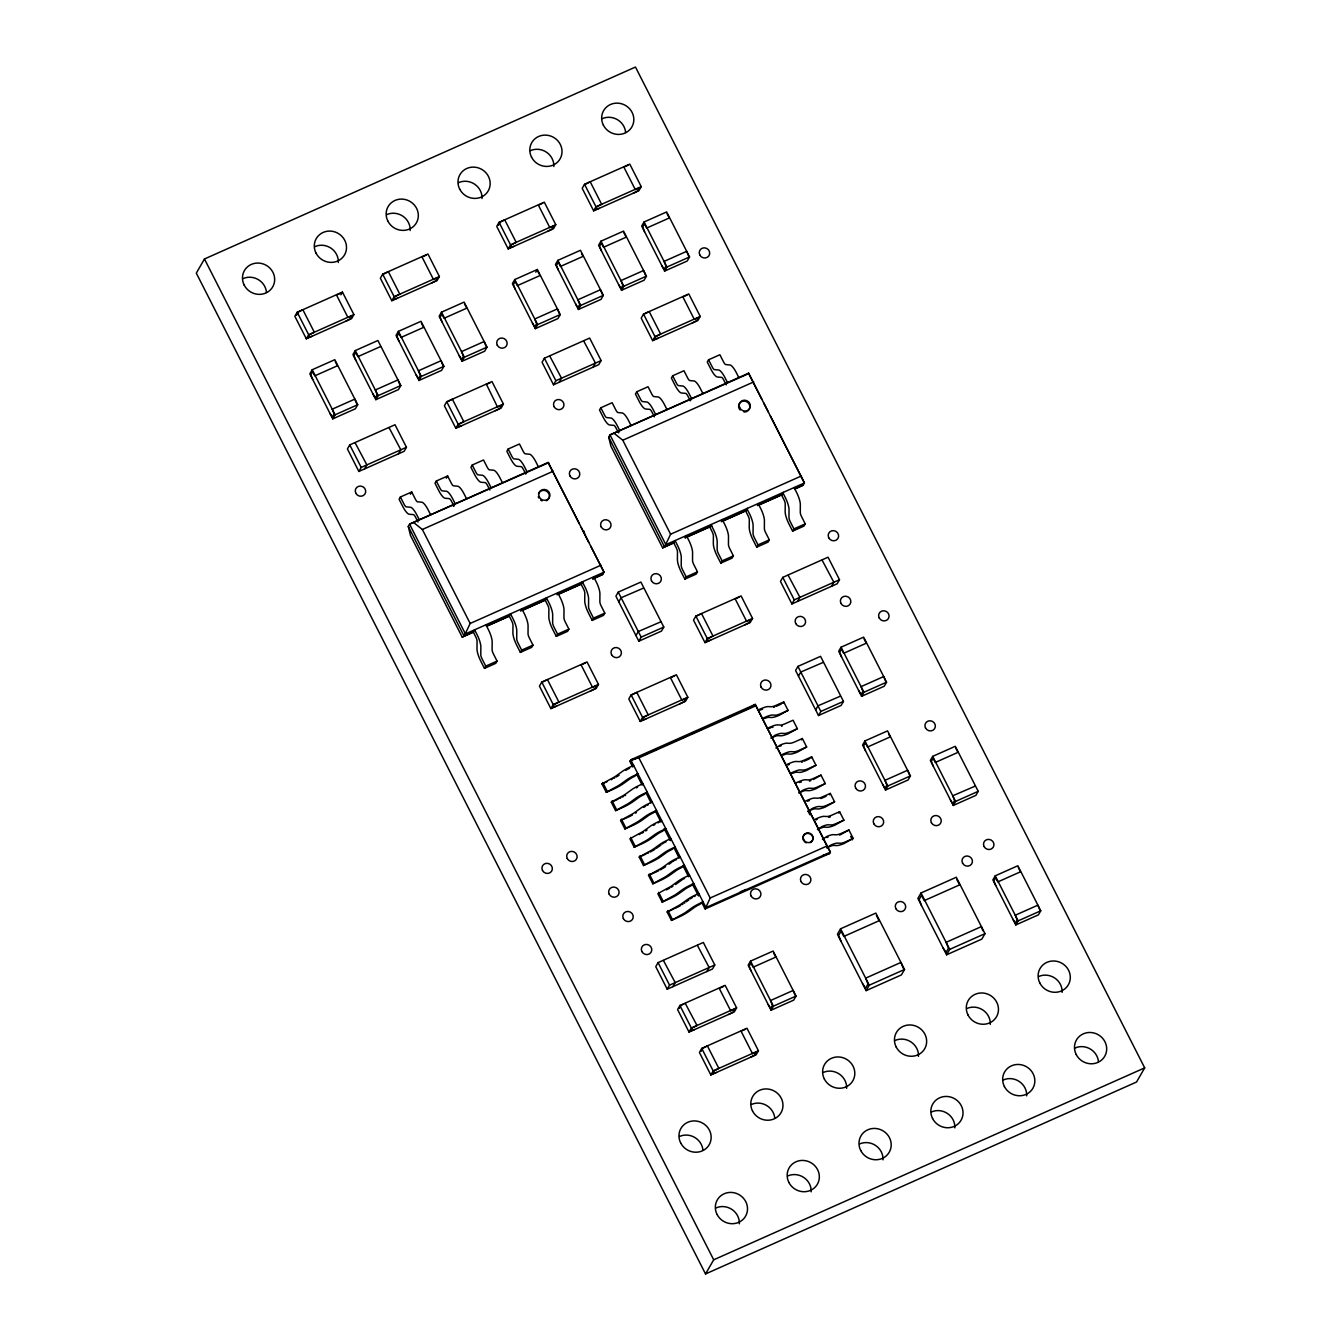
<?xml version="1.0" encoding="UTF-8"?>
<svg xmlns="http://www.w3.org/2000/svg" width="1341" height="1341" viewBox="0 0 1341 1341"><rect width="100%" height="100%" fill="white"/><g stroke="black" fill="none" stroke-linecap="round" stroke-linejoin="round"><path stroke-width="1.5" d="M701.661 902.376L705.182 908.93L829.61 853.513L830.397 852.155L826.961 846.003L710.194 898.001L705.182 908.93L704.461 907.907M601.12 565.148L470.171 623.464L464.12 636.17L462.209 637.126L410.447 535.377L408.267 526.41L409.575 524.147L548.151 462.444L604.003 572.205L602.696 574.451L592.722 578.994M801.532 475.904L670.601 534.221L664.549 546.91L662.638 547.866L610.876 446.134L608.697 437.149L610.004 434.903L748.58 373.184L804.416 482.961L803.125 485.207L794.811 488.996M204.469 258.981L196.306 273.128L705.534 1273.95L1136.531 1082.019L1144.694 1067.872L635.466 67.05L204.469 258.981L713.697 1259.802L705.534 1273.95M297.199 312.235L294.852 316.292L306.318 338.804L351.56 318.655L353.907 314.599L342.441 292.087L297.199 312.235L308.648 334.747L306.318 338.804M296.529 315.202L298.356 312.051L302.848 309.704L314.314 332.233L309.805 334.563L307.994 337.714L311.967 336.289M340.882 294.785L342.441 292.087M312.185 369.764L309.838 373.821L332.752 418.861L355.382 408.787L357.729 404.731L334.814 359.69L312.185 369.764L335.099 414.805L332.752 418.861M345.911 321.169L350.403 318.823L352.23 315.671L347.99 317.566L336.541 295.054L340.782 293.159M312.704 379.453L310.81 374.776L312.637 371.625L314.783 375.849L337.412 365.775L335.267 361.55M382.688 274.151L380.358 278.207L391.807 300.736L437.049 280.587L439.395 276.531L427.947 254.002L382.688 274.151L394.153 296.679L391.807 300.736M355.281 350.571L352.934 354.627L375.849 399.668L398.478 389.594L400.825 385.538L377.911 340.497L355.281 350.571L378.196 395.612L375.849 399.668M355.801 360.26L353.923 355.583L355.734 352.432L357.879 356.656L380.509 346.581M329.886 413.229L332.3 417.001L334.127 413.849L332.233 409.173L354.862 399.098L356.74 403.775M397.456 298.205L393.483 299.646L395.31 296.495L399.802 294.148L388.354 271.636L383.844 273.983M398.378 331.378L396.048 335.434L418.962 380.475L441.575 370.401L443.921 366.344L421.007 321.304L398.378 331.378L421.292 376.419L418.962 380.475M431.4 283.102L435.909 280.755L437.719 277.604L433.478 279.498L422.029 256.986L426.27 255.092M398.914 341.067L397.02 336.39L398.847 333.239L400.993 337.463L423.605 327.388L421.46 323.164M372.982 394.036L375.396 397.808L377.223 394.656L375.329 389.98L397.959 379.905L399.836 384.582M349.75 444.894L347.403 448.95L358.868 471.462L404.11 451.314L406.457 447.274L395.008 424.745L349.75 444.894L361.215 467.422L358.868 471.462M355.147 442.832L366.864 464.891L364.517 468.948M441.491 312.185L439.144 316.241L462.058 361.282L484.671 351.208L487.018 347.151L464.103 302.111L441.491 312.185L464.388 357.226L462.058 361.282M499.07 222.338L496.723 226.394L508.189 248.906L553.431 228.758L555.777 224.701L544.312 202.189L499.07 222.338L510.519 244.85L508.189 248.906M442.01 321.874L440.116 317.197L441.943 314.045L444.089 318.27L466.718 308.195L464.556 303.971M498.399 225.305L500.227 222.153L504.719 219.823L516.184 242.335L511.675 244.665L509.848 247.834L513.838 246.392M416.096 374.843L418.493 378.615L420.32 375.463L418.426 370.786L441.055 360.712L442.949 365.389M389.091 427.712L400.808 449.788L398.461 453.845M459.192 355.65L461.606 359.422L463.416 356.27L461.539 351.593L484.151 341.519L486.045 346.196M514.726 279.565L512.396 283.621L535.294 328.662L557.923 318.588L560.27 314.532L537.355 269.491L514.726 279.565L537.64 324.606L535.294 328.662M446.721 401.713L444.391 405.77L455.839 428.282L501.098 408.133L503.428 404.077L491.979 381.565L446.721 401.713L458.186 424.225L455.839 428.282M547.782 231.272L552.274 228.942L554.101 225.791L549.86 227.668L538.395 205.156L542.636 203.262M515.246 289.254L513.368 284.577L515.179 281.426L517.341 285.65L539.954 275.576M430.645 514.76L427.662 508.943A12.304 3.285 66 0 0 422.13 502.255L417.437 501.785A4.224 1.123 66 0 1 415.542 499.489L411.704 491.979L400.389 497.008L399.098 499.271L402.736 506.412A12.27 3.269 66 0 0 409.206 514.257L413.363 514.592A4.274 1.14 66 0 1 415.626 517.324L418.04 522.051M584.525 184.287L582.195 188.327L593.644 210.855L638.903 190.707L641.233 186.65L629.784 164.122L584.525 184.287L595.991 206.799L593.644 210.855M535.797 272.206L537.355 269.491M410.413 494.226L411.704 491.979M461.505 425.767L457.516 427.209L459.343 424.058L463.835 421.711L452.386 399.199L447.877 401.529M557.822 260.372L555.492 264.428L578.407 309.469L601.019 299.395L603.366 295.338L580.452 250.298L557.822 260.372L580.737 305.413L578.407 309.469M466.567 498.768L463.584 492.952A12.304 3.285 66 0 0 458.035 486.263L453.359 485.794A4.224 1.123 66 0 1 451.464 483.498L447.626 475.988L436.311 481.017L435.004 483.263L438.641 490.42A12.27 3.269 66 0 0 445.128 498.265L449.285 498.601A4.274 1.14 66 0 1 451.531 501.333L453.945 506.06M558.359 270.061L556.465 265.384L558.292 262.233L560.437 266.457L583.05 256.382L581.625 253.566M532.444 323.03L534.841 326.802L536.668 323.65L534.774 318.974L557.403 308.899L559.298 313.576M599.31 208.324L595.32 209.766L597.147 206.615L601.64 204.285L590.191 181.756L585.682 184.103M446.318 478.234L447.626 475.988M495.432 410.664L499.942 408.318L501.752 405.166L497.511 407.044L486.314 384.079M600.936 241.196L598.589 245.235L621.503 290.276L644.133 280.202L646.463 276.145L623.548 231.105L600.936 241.196L623.833 286.22L621.503 290.276M502.473 482.777L499.489 476.96A12.304 3.285 66 0 0 493.957 470.272L489.264 469.803A4.224 1.123 66 0 1 487.37 467.506L483.531 459.98L472.233 465.025L470.926 467.271L474.563 474.429A12.27 3.269 66 0 0 481.033 482.257L485.191 482.609A4.274 1.14 66 0 1 487.454 485.341L489.867 490.068M633.237 193.221L637.746 190.875L639.556 187.723L635.316 189.617L623.867 167.105L628.108 165.211M453.375 506.311L454.683 504.065M601.455 250.868L599.561 246.191L601.388 243.039L603.534 247.264L626.163 237.189L624.018 232.965M544.412 358.215L542.066 362.271L553.515 384.783L598.773 364.635L601.12 360.578L589.654 338.066L544.412 358.215L555.861 380.727L553.515 384.783M575.54 303.837L577.937 307.609L579.765 304.457L577.87 299.781L600.5 289.706L602.394 294.383M549.81 356.153L561.527 378.212L559.18 382.269M508.138 449.034L506.848 451.28L510.485 458.438A12.27 3.269 66 0 0 516.955 466.266L521.113 466.618A4.274 1.14 66 0 1 523.376 469.333L525.773 474.077L527.08 471.831L524.096 465.998A12.304 3.285 66 0 0 518.565 459.309L514.072 458.89A4.224 1.123 66 0 1 511.977 456.543L508.138 449.034L519.453 443.988L523.292 451.515A4.224 1.123 66 0 0 525.186 453.811L529.879 454.264A12.304 3.285 66 0 1 535.411 460.952L538.395 466.785M644.032 222.003L641.685 226.042L664.6 271.083L687.229 261.009L689.559 256.952L666.661 211.928L644.032 222.003L666.946 267.027L664.6 271.083M644.552 231.675L642.657 227.015L644.485 223.846L646.63 228.071L669.26 217.996L667.114 213.772M583.737 341.033L595.454 363.109L593.108 367.166M618.637 284.644L621.051 288.416L622.861 285.264L620.984 280.587L643.596 270.513L645.49 275.19M661.733 265.451L664.147 269.223L665.957 266.071L664.08 261.394L686.709 251.32L688.587 255.997M643.529 314.079L641.182 318.135L652.648 340.648L697.89 320.499L700.237 316.442L688.788 293.93L643.529 314.079L654.995 336.591L652.648 340.648M600.818 407.765L599.511 410.011L603.148 417.168A12.27 3.269 66 0 0 609.635 424.996L613.792 425.348A4.274 1.14 66 0 1 616.055 428.064L618.452 432.808L619.76 430.562L616.776 424.728A12.304 3.285 66 0 0 611.245 418.04L606.551 417.571A4.224 1.123 66 0 1 604.657 415.274L600.818 407.765L612.133 402.719L615.972 410.245A4.224 1.123 66 0 0 617.866 412.542L622.559 413.011A12.304 3.285 66 0 1 628.091 419.683L631.075 425.516M473.323 632.08L474.613 629.817L477.58 635.684A12.304 3.285 66 0 1 480.849 646.295L480.799 654.961A4.224 1.123 66 0 0 481.922 658.599L485.744 666.125L484.453 668.388L480.816 661.23A12.27 3.269 66 0 1 476.977 648.809L477.061 641.132A4.274 1.14 66 0 0 475.72 636.807L473.323 632.08L464.12 636.17L408.267 526.41M658.297 338.133L654.324 339.575L656.135 336.407L660.644 334.077L649.195 311.565L644.686 313.895M666.98 409.525L663.996 403.691A12.304 3.285 66 0 0 658.465 397.003L653.788 396.55A4.224 1.123 66 0 1 651.877 394.254L648.055 386.728L636.74 391.773L635.433 394.019L639.07 401.177A12.27 3.269 66 0 0 645.541 409.005L649.698 409.357A4.274 1.14 66 0 1 651.961 412.073L654.374 416.816M509.228 616.072L510.535 613.826L513.502 619.693A12.304 3.285 66 0 1 516.771 630.304L516.721 638.97A4.224 1.123 66 0 0 517.844 642.607L521.666 650.134L520.358 652.396L516.721 645.239A12.27 3.269 66 0 1 512.899 632.818L512.966 625.141A4.274 1.14 66 0 0 511.642 620.816L509.228 616.072L486.515 626.197M485.928 624.789L488.895 630.639A12.304 3.285 66 0 1 492.164 641.266L492.113 649.916A4.224 1.123 66 0 0 493.237 653.553L497.058 661.096L495.768 663.342L484.453 668.388M692.241 323.013L696.733 320.683L698.56 317.532L694.32 319.409L682.871 296.897L687.112 295.003M672.646 375.782L671.355 378.028L674.992 385.169A12.27 3.269 66 0 0 681.463 393.014L685.62 393.349A4.274 1.14 66 0 1 687.883 396.081L690.297 400.825L691.587 398.562L688.604 392.745A12.304 3.285 66 0 0 683.072 386.057L678.378 385.588A4.224 1.123 66 0 1 676.484 383.291L672.646 375.782L683.96 370.736L687.799 378.263A4.224 1.123 66 0 0 689.693 380.559L694.387 381.012A12.304 3.285 66 0 1 699.918 387.7L702.902 393.533M558.325 592.538L557.018 594.801L581.625 583.838L582.933 581.592M521.85 608.797L524.8 614.647A12.304 3.285 66 0 1 528.069 625.258L528.036 633.924A4.224 1.123 66 0 0 529.159 637.562L532.98 645.105L531.673 647.351L520.358 652.396M738.824 377.542L735.84 371.708A12.304 3.285 66 0 0 730.309 365.02L725.615 364.551A4.224 1.123 66 0 1 723.721 362.254L719.882 354.745L708.568 359.774L707.26 362.036L710.898 369.177A12.27 3.269 66 0 0 717.385 377.022L721.542 377.357A4.274 1.14 66 0 1 723.788 380.09L726.202 384.833M557.588 634.142L553.749 626.599A4.224 1.123 66 0 1 552.643 622.962L552.676 614.312A12.304 3.285 66 0 0 549.408 603.685L546.441 597.835L545.15 600.081L547.564 604.825A4.274 1.14 66 0 1 548.888 609.149L548.804 616.826A12.27 3.269 66 0 0 552.643 629.247L556.28 636.388L557.588 634.142L568.902 629.113L565.064 621.57A4.224 1.123 66 0 1 563.941 617.933L563.991 609.267A12.304 3.285 66 0 0 560.722 598.656L557.755 592.789M568.902 629.113L567.595 631.36L556.28 636.388M541.781 682.066L539.434 686.123L550.883 708.635L596.142 688.486L598.488 684.43L587.023 661.918L541.781 682.066L553.23 704.578L550.883 708.635M593.493 618.151L589.671 610.608A4.224 1.123 66 0 1 588.548 606.97L588.598 598.321A12.304 3.285 66 0 0 585.33 587.693L582.363 581.843L581.055 584.089L583.469 588.833A4.274 1.14 66 0 1 584.81 593.158L584.726 600.835A12.27 3.269 66 0 0 588.565 613.256L592.202 620.397L593.493 618.151L604.808 613.105L600.986 605.579A4.224 1.123 66 0 1 599.863 601.941L599.913 593.275A12.304 3.285 66 0 0 596.644 582.665L593.677 576.798M604.808 613.105L603.517 615.368L592.202 620.397M618.251 592.119L615.905 596.175L638.819 641.199L661.448 631.125L663.795 627.068L640.881 582.044L618.251 592.119L641.166 637.143L638.819 641.199M556.549 706.12L552.559 707.562L554.386 704.394L558.895 702.064L547.43 679.552L542.921 681.882M581.106 664.885L592.571 687.397L596.812 685.502L594.985 688.671L590.476 691.001M618.771 601.807L621.118 597.751L643.479 588.129M673.735 542.82L675.043 540.574L678.01 546.424A12.304 3.285 66 0 1 681.278 557.051L681.228 565.701A4.224 1.123 66 0 0 682.351 569.338L686.173 576.881L684.865 579.128L681.228 571.987A12.27 3.269 66 0 1 677.406 559.566L677.473 551.889A4.274 1.14 66 0 0 676.149 547.564L673.735 542.82L664.549 546.91L608.697 437.149M635.952 635.584L638.299 631.527L660.66 621.889M709.657 526.829L710.965 524.582L713.915 530.433A12.304 3.285 66 0 1 717.184 541.06L717.15 549.709A4.224 1.123 66 0 0 718.273 553.347L722.095 560.89L720.788 563.136L717.15 555.995A12.27 3.269 66 0 1 713.328 543.574L713.395 535.897A4.274 1.14 66 0 0 712.071 531.572L709.657 526.829L685.05 537.791M686.357 535.528L689.324 541.395A12.304 3.285 66 0 1 692.576 552.006L692.543 560.672A4.224 1.123 66 0 0 693.666 564.31L697.488 571.836L696.18 574.099L684.865 579.128M631.125 694.889L628.795 698.946L640.244 721.458L685.502 701.309L687.832 697.253L676.384 674.741L631.125 694.889L642.59 717.401L640.244 721.458M747.44 508.34L746.132 510.586L722.765 520.995M695.862 616.072L693.515 620.129L704.98 642.641L750.222 622.492L752.569 618.436L741.104 595.924L695.862 616.072L707.31 638.584L704.98 642.641M722.263 519.537L725.23 525.404A12.304 3.285 66 0 1 728.498 536.014L728.448 544.681A4.224 1.123 66 0 0 729.571 548.318L733.41 555.845L732.102 558.107L720.788 563.136M606.283 792.33L615.418 787.251A9.102 1.676 -27 0 0 620.497 784.301L626.968 779.624A10.812 1.978 -27 0 1 634.327 775.5L637.93 773.891L634.327 776.489A6.001 1.106 -27 0 0 629.499 779.205L624.001 783.178A13.93 2.548 -27 0 1 614.765 788.558L606.283 792.33L601.975 783.898L611.127 778.803A9.102 1.676 -27 0 0 616.206 775.852L622.677 771.176A10.812 1.978 -27 0 1 630.035 767.052L633.639 765.443L632.868 766.784M645.909 718.927L641.92 720.368L643.747 717.217L648.239 714.887L636.791 692.358L632.281 694.705M783.362 492.331L782.054 494.594L757.447 505.54M758 544.899L754.178 537.355A4.224 1.123 66 0 1 753.055 533.718L753.106 525.052A12.304 3.285 66 0 0 749.837 514.441L746.87 508.591L745.579 510.837L747.976 515.564A4.274 1.14 66 0 1 749.317 519.906L749.233 527.583A12.27 3.269 66 0 0 753.072 540.004L756.71 547.145L758 544.899L769.315 539.853L765.493 532.327A4.224 1.123 66 0 1 764.37 528.689L764.42 520.023A12.304 3.285 66 0 0 761.152 509.412L758.185 503.545M615.586 810.635L624.722 805.539A9.102 1.676 -27 0 0 629.801 802.589L636.288 797.912A10.812 1.978 -27 0 1 643.63 793.788L647.25 792.179L643.63 794.794A6.001 1.106 -27 0 0 638.802 797.493L633.304 801.482A13.93 2.548 -27 0 1 624.068 806.846L615.586 810.635L611.295 802.186L620.43 797.09A9.102 1.676 -27 0 0 625.509 794.14L631.98 789.463A10.812 1.978 -27 0 1 639.339 785.357L642.942 783.731L642.171 785.088L636.573 774.092M710.629 640.126L706.657 641.568L708.467 638.417L712.976 636.07L701.511 613.558L697.018 615.888M769.315 539.853L768.024 542.116L756.71 547.145M679.837 703.824L684.346 701.477L686.156 698.326L681.915 700.22L670.466 677.708L674.707 675.814M624.889 828.922L634.042 823.827A9.102 1.676 -27 0 0 639.121 820.876L645.591 816.216A10.812 1.978 -27 0 1 652.95 812.093L656.554 810.467L652.95 813.082A6.001 1.106 -27 0 0 648.122 815.797L642.624 819.77A13.93 2.548 -27 0 1 633.371 825.151L624.889 828.922L620.598 820.474L629.734 815.395A9.102 1.676 -27 0 0 634.813 812.445L641.3 807.768A10.812 1.978 -27 0 1 648.642 803.645L652.262 802.035M793.922 528.907L790.1 521.364A4.224 1.123 66 0 1 788.977 517.727L789.028 509.06A12.304 3.285 66 0 0 785.759 498.45L782.792 492.583L781.485 494.846L783.898 499.573A4.274 1.14 66 0 1 785.223 503.914L785.155 511.591A12.27 3.269 66 0 0 788.977 524.013L792.615 531.153L793.922 528.907L805.237 523.862L801.415 516.319A4.224 1.123 66 0 1 800.292 512.681L800.326 504.032A12.304 3.285 66 0 0 797.074 493.404L794.107 487.554M744.573 625.007L749.066 622.677L750.893 619.525L746.652 621.403L735.186 598.891L739.444 596.996M805.237 523.862L803.93 526.108L792.615 531.153M657.962 822.938L661.566 820.323L657.962 821.932A10.812 1.978 -27 0 0 650.603 826.056L644.133 830.733A9.102 1.676 -27 0 1 639.054 833.683L629.901 838.779L634.192 847.21L642.691 843.439A13.93 2.548 -27 0 0 651.927 838.058L657.425 834.085A6.001 1.106 -27 0 1 662.253 831.37L665.857 828.772L662.253 830.381A10.812 1.978 -27 0 0 654.894 834.504L648.424 839.181A9.102 1.676 -27 0 1 643.345 842.131L634.192 847.21M782.792 577.368L780.462 581.407L791.911 603.936L837.153 583.788L839.5 579.731L828.051 557.202L782.792 577.368L794.258 599.88L791.911 603.936M788.19 575.289L799.906 597.348L797.56 601.405M643.512 865.515L652.648 860.419A9.102 1.676 -27 0 0 657.727 857.469L664.214 852.792A10.812 1.978 -27 0 1 671.556 848.669L675.177 847.059L671.556 849.674A6.001 1.106 -27 0 0 666.728 852.373L661.23 856.363A13.93 2.548 -27 0 1 651.994 861.727L643.512 865.515L639.204 857.067L648.357 851.971A9.102 1.676 -27 0 0 653.436 849.021L659.906 844.361A10.812 1.978 -27 0 1 667.265 840.237L670.869 838.611L670.098 839.969M822.134 560.186L833.851 582.245L831.504 586.302M652.816 883.803L661.951 878.724A9.102 1.676 -27 0 0 667.03 875.757L673.517 871.097A10.812 1.978 -27 0 1 680.859 866.973L684.48 865.347L680.876 867.962A6.001 1.106 -27 0 0 676.048 870.678L670.534 874.65A13.93 2.548 -27 0 1 661.297 880.031L652.816 883.803L648.524 875.355L657.66 870.275A9.102 1.676 -27 0 0 662.739 867.325L669.226 862.649A10.812 1.978 -27 0 1 676.568 858.525L680.189 856.916M688.704 876.561L689.492 875.204L685.871 876.813A10.812 1.978 -27 0 0 678.529 880.936L672.042 885.613A9.102 1.676 -27 0 1 666.963 888.563L657.828 893.659L662.119 902.091L670.601 898.319A13.93 2.548 -27 0 0 679.853 892.955L685.352 888.966A6.001 1.106 -27 0 1 690.179 886.267L693.783 883.652L690.179 885.261A10.812 1.978 -27 0 0 682.82 889.385L676.35 894.061A9.102 1.676 -27 0 1 671.271 897.012L662.119 902.091M797.929 666.41L795.582 670.466L818.496 715.507L841.125 705.433L843.472 701.377L820.558 656.336L797.929 666.41L820.843 711.451L818.496 715.507M782.976 703.287L783.764 701.946L788.055 710.378L778.786 715.507A13.93 2.548 -27 0 1 771.494 717.502L768.376 717.351A6.001 1.106 -27 0 0 764.42 718.558M798.448 676.099L800.795 672.042L823.156 662.42M671.439 920.395L680.574 915.3A9.102 1.676 -27 0 0 685.653 912.349L692.124 907.673A10.812 1.978 -27 0 1 699.482 903.549L703.086 901.94L699.482 904.555A6.001 1.106 -27 0 0 694.655 907.254L689.157 911.243A13.93 2.548 -27 0 1 679.921 916.607L671.439 920.395L667.131 911.947L676.283 906.868A9.102 1.676 -27 0 0 681.362 903.901L687.832 899.241A10.812 1.978 -27 0 1 695.191 895.118L698.795 893.492L698.024 894.849M775.919 747.976L780.294 745.026A10.812 1.978 -27 0 1 786.329 743.182L790.033 743.316A9.102 1.676 -27 0 0 794.023 742.227L802.371 738.522L806.662 746.971L797.409 752.1A13.93 2.548 -27 0 1 790.117 754.095L786.999 753.944A6.001 1.106 -27 0 0 783.043 755.151M658.079 962.603L655.749 966.66L667.198 989.189L712.457 969.023L714.787 964.984L703.338 942.455L658.079 962.603L669.545 985.132L667.198 989.189M841.025 647.217L838.695 651.273L861.592 696.314L884.222 686.24L886.569 682.183L863.654 637.143L841.025 647.217L863.939 692.258L861.592 696.314M663.477 960.542L675.193 982.601L672.864 986.658M797.359 728.683L788.089 733.812A13.93 2.548 -27 0 1 780.814 735.79L777.696 735.656A6.001 1.106 -27 0 0 773.723 736.863L770.907 738.12L775.282 735.17A10.812 1.978 -27 0 1 781.317 733.326L785.021 733.477A9.102 1.676 -27 0 0 789.011 732.387L797.359 728.683L793.067 720.234L784.72 723.939A9.102 1.676 -27 0 1 780.713 725.028L777.026 724.894A10.812 1.978 -27 0 0 770.991 726.721L767.387 728.331M841.545 656.906L839.667 652.229L841.477 649.078L843.64 653.302L866.252 643.227L864.107 639.003M815.63 709.875L817.976 705.819L840.338 696.197M801.6 739.88L802.371 738.522M697.421 945.422L709.138 967.498L706.791 971.555M810.903 758.168L811.674 756.827L815.982 765.258L806.712 770.388A13.93 2.548 -27 0 1 799.42 772.382L796.303 772.232A6.001 1.106 -27 0 0 792.347 773.439M858.743 690.682L861.14 694.454L862.967 691.302L861.073 686.626L883.702 676.551L885.596 681.228M679.904 1005.499L677.574 1009.555L689.023 1032.067L734.265 1011.919L736.611 1007.862L725.163 985.35L679.904 1005.499L691.369 1028.011L689.023 1032.067M679.233 1008.482L681.06 1005.331L683.893 1004.057M685.301 1003.437L697.018 1025.496L692.526 1027.843L690.699 1030.994L694.672 1029.553M825.285 783.563L816.937 787.268A9.102 1.676 -27 0 1 812.931 788.357L809.243 788.206A10.812 1.978 -27 0 0 803.209 790.05L798.817 793L801.65 791.743A6.001 1.106 -27 0 1 805.623 790.536L808.74 790.67A13.93 2.548 -27 0 0 816.015 788.692L825.285 783.563L820.994 775.115L813.417 779.49M829.509 794.76L830.297 793.403L834.588 801.851L825.335 806.98A13.93 2.548 -27 0 1 818.044 808.975L814.926 808.824A6.001 1.106 -27 0 0 810.953 810.031L808.137 811.288L812.512 808.338A10.812 1.978 -27 0 1 818.546 806.511L822.251 806.645A9.102 1.676 -27 0 0 826.257 805.555L834.588 801.851M864.911 740.953L862.581 745.009L885.496 790.033L908.108 779.959L910.455 775.903L887.541 730.879L864.911 740.953L887.826 785.977L885.496 790.033M865.448 750.625L863.554 745.965L865.381 742.797L867.526 747.021L890.139 736.947L888.714 734.13M750.507 961.128L748.161 965.185L771.075 1010.209L793.688 1000.135L796.034 996.078L773.12 951.054L750.507 961.128L773.405 1006.152L771.075 1010.209M701.729 1048.394L699.399 1052.45L710.847 1074.962L756.089 1054.814L758.436 1050.757L746.987 1028.245L701.729 1048.394L713.194 1070.906L710.847 1074.962M822.452 839.432L826.844 836.482A10.812 1.978 -27 0 1 832.862 834.655L836.566 834.789A9.102 1.676 -27 0 0 840.572 833.7L848.92 829.995L853.211 838.443L843.942 843.573A13.93 2.548 -27 0 1 836.667 845.568L833.532 845.417A6.001 1.106 -27 0 0 829.576 846.624L826.743 847.881L831.135 844.931A10.812 1.978 -27 0 1 837.17 843.103L840.857 843.238A9.102 1.676 -27 0 0 844.864 842.148L853.211 838.443M701.058 1051.378L702.885 1048.209L707.394 1045.879L718.843 1068.391L714.334 1070.738L712.524 1073.89L716.496 1072.448M838.829 813.065L839.6 811.707L843.908 820.156L834.638 825.285A13.93 2.548 -27 0 1 827.347 827.263L824.229 827.129A6.001 1.106 -27 0 0 820.273 828.336L817.44 829.593L821.832 826.643A10.812 1.978 -27 0 1 827.85 824.799L831.554 824.95A9.102 1.676 -27 0 0 835.56 823.843L843.908 820.156M751.027 970.8L749.133 966.14L750.96 962.972L753.106 967.196L775.735 957.122L773.573 952.898M728.616 1014.45L733.125 1012.103L734.935 1008.952L730.694 1010.846L719.245 988.317L723.486 986.44M848.92 829.995L839.65 835.125M882.629 784.401L885.026 788.173L886.854 785.021L884.959 780.345L907.589 770.27L909.483 774.947M768.209 1004.577L770.622 1008.348L772.433 1005.197L770.555 1000.52L793.168 990.446L795.062 995.123M750.44 1057.328L754.949 1054.998L756.76 1051.847L752.519 1053.724L741.07 1031.212L745.311 1029.318M932.682 756.374L930.336 760.431L953.25 805.455L975.879 795.381L978.209 791.341L955.295 746.3L932.682 756.374L955.597 801.415L953.25 805.455M933.202 766.063L931.308 761.386L933.135 758.235L935.28 762.459L957.91 752.385L955.764 748.161M840.556 928.793L837.421 934.241L866.118 990.63L901.403 974.924L904.538 969.476L875.841 913.087L840.556 928.793L869.253 985.199L866.118 990.63M841.008 941.281L838.661 935.398L841.109 931.174L843.791 936.454L879.093 920.731L876.394 915.45M950.383 799.839L952.797 803.611L954.608 800.443L952.73 795.783L975.091 786.161M862.531 983.59L865.565 988.267L867.996 984.043L865.666 978.142L900.951 962.436L903.298 968.319M921.016 892.972L917.881 898.403L946.578 954.809L981.863 939.086L984.998 933.654L956.301 877.249L921.016 892.972L949.713 949.378L946.578 954.809M921.468 905.46L919.121 899.56L921.569 895.335L924.251 900.632L959.553 884.909L956.854 879.629M942.991 947.752L946.025 952.445L948.456 948.204L946.126 942.321L981.411 926.597L982.852 930.738M995.223 875.824L992.876 879.88L1015.791 924.921L1038.42 914.847L1040.767 910.79L1017.853 865.75L995.223 875.824L1018.137 920.865L1015.791 924.921M995.743 885.513L993.865 880.836L995.676 877.685L997.821 881.909L1020.451 871.834L1018.305 867.61M1012.924 919.289L1015.338 923.061L1017.165 919.909L1015.271 915.232L1037.9 905.158L1039.778 909.835M661.063 844.931L656.939 847.914A13.93 2.548 -27 0 1 656.319 848.35M668.991 864.224L671.74 862.229M675.546 884.507L681.06 880.517M686.24 901.806L688.989 899.811M308.648 334.747L353.907 314.599M394.153 296.679L439.395 276.531M510.519 244.85L555.777 224.701M595.991 206.799L641.233 186.65M335.099 414.805L357.729 404.731M378.196 395.612L400.825 385.538M421.292 376.419L443.921 366.344M464.388 357.226L487.018 347.151M537.64 324.606L560.27 314.532M580.737 305.413L603.366 295.338M623.833 286.22L646.463 276.145M666.946 267.027L689.559 256.952M487.47 383.912L490.303 382.654M361.215 467.422L406.457 447.274M458.186 424.225L503.428 404.077M555.861 380.727L601.12 360.578M654.995 336.591L700.237 316.442M590.744 546.156L604.003 572.205L465.428 633.907L409.575 524.147L548.637 462.712M770.354 415.978L804.416 482.961L665.857 544.664L610.004 434.903L749.066 373.469M413.883 522.722L422.348 529.477L553.297 471.177M614.312 433.461L622.777 440.234L753.726 381.917M520.543 611.043L545.72 599.829M592.94 578.809L602.696 574.451M794.995 488.828L803.125 485.207M462.209 637.126L473.557 632.064M486.8 626.163L509.496 616.055M522.739 610.172L545.435 600.064M558.677 594.164L581.374 584.056M662.638 547.866L673.987 542.82M685.335 537.758L711.82 525.974M721.274 521.75L745.864 510.804M759.107 504.903L781.803 494.812M485.744 666.125L497.058 661.096M521.666 650.134L532.98 645.105M686.173 576.881L697.488 571.836M722.095 560.89L733.41 555.845M641.166 637.143L663.795 627.068M582.514 664.248L585.346 662.99M553.23 704.578L598.488 684.43M707.31 638.584L752.569 618.436M794.258 599.88L839.5 579.731M642.59 717.401L687.832 697.253M637.528 757.799L630.002 761.168L632.382 766.113M643.194 755.285L646.965 753.608M650.72 751.932L656.386 749.418M665.807 745.21L671.455 742.696M675.227 741.02L686.525 735.991M690.297 734.315L701.611 729.269M726.101 718.374L731.75 715.843M741.187 711.652L748.714 708.299M750.608 707.461L755.218 704.394L830.397 852.155L705.953 907.572L630.773 759.811L755.218 704.394L826.961 846.003M632.818 766.7L630.002 761.168L630.773 759.811L638.886 757.866L755.67 705.869M758.084 710.026L761.688 708.434A10.812 1.978 -27 0 1 767.706 706.59L771.41 706.741A9.102 1.676 -27 0 0 775.416 705.634L783.764 701.946M601.975 783.898L607.071 781.619M776.188 706.321L781.283 704.042M762.375 718.474L765.979 716.882A10.812 1.978 -27 0 1 772.014 715.038L775.701 715.172A9.102 1.676 -27 0 0 779.708 714.082L788.055 710.378M611.295 802.186L618.084 799.169M820.843 711.451L843.472 701.377M863.939 692.258L886.569 682.183M620.598 820.474L629.08 816.703A13.93 2.548 -27 0 0 629.935 816.283M780.982 755.067L784.586 753.458A10.812 1.978 -27 0 1 790.62 751.63L794.325 751.765A9.102 1.676 -27 0 0 798.331 750.675L806.662 746.971M785.994 764.906L789.598 763.314A10.812 1.978 -27 0 1 795.632 761.47L799.337 761.621A9.102 1.676 -27 0 0 803.343 760.531L811.674 756.827M804.114 761.202L809.21 758.922M790.302 773.355L793.906 771.762A10.812 1.978 -27 0 1 799.923 769.918L803.628 770.052A9.102 1.676 -27 0 0 807.634 768.963L815.982 765.258M795.314 783.211L798.918 781.602A10.812 1.978 -27 0 1 804.935 779.775L808.64 779.909A9.102 1.676 -27 0 0 812.646 778.819L820.994 775.115M639.204 857.067L645.993 854.049M804.617 801.499L808.221 799.906A10.812 1.978 -27 0 1 814.255 798.063L817.943 798.197A9.102 1.676 -27 0 0 821.949 797.107L830.297 793.403M648.524 875.355L657.006 871.583M821.027 798.549L826.123 796.269M887.826 785.977L910.455 775.903M813.92 819.787L817.524 818.194A10.812 1.978 -27 0 1 823.558 816.351L827.263 816.501A9.102 1.676 -27 0 0 831.269 815.412L839.6 811.707M667.131 911.947L673.92 908.93M740.249 891.983L745.898 889.452M955.597 801.415L978.209 791.341M669.545 985.132L714.787 964.984M691.369 1028.011L736.611 1007.862M773.405 1006.152L796.034 996.078M869.253 985.199L904.538 969.476M949.713 949.378L984.998 933.654M1018.137 920.865L1040.767 910.79M713.194 1070.906L758.436 1050.757M713.697 1259.802L1144.694 1067.872M822.921 855.424L829.61 853.513M748.58 373.184L761.822 399.232M763.716 402.954L768.46 412.257M727.509 382.571L724.526 376.754A12.304 3.285 66 0 0 718.994 370.066L714.3 369.596A4.224 1.123 66 0 1 712.406 367.3L708.568 359.774M655.682 414.553L652.698 408.737A12.304 3.285 66 0 0 647.15 402.049L642.473 401.579A4.224 1.123 66 0 1 640.579 399.283L636.74 391.773M850.714 836.415L852.423 839.801M537.808 271.351L539.25 274.167M622.777 440.234L670.601 534.221M808.003 811.037L809.88 814.725M548.151 462.444L579.396 523.828M581.273 527.549L588.85 542.435M638.886 757.866L710.194 898.001M491.158 487.822L488.191 481.989A12.304 3.285 66 0 0 482.643 475.301L477.966 474.831A4.224 1.123 66 0 1 476.055 472.535L472.233 465.025M645.976 792.565L650.988 802.806M655.363 811.037L661.012 822.117M664.13 828.621L670.399 840.589M674.171 847.965L679.133 858.123M682.887 865.498L688.52 876.561M692.274 883.937L698.594 895.989M602.763 782.541L607.054 790.989M612.066 800.828L616.357 809.277M621.369 819.133L625.677 827.565M630.689 837.421L634.98 845.869M639.992 855.709L644.283 864.157M649.295 874.014L653.603 882.445M658.615 892.301L662.907 900.75M667.919 910.589L672.21 919.038M455.253 503.814L452.269 497.98A12.304 3.285 66 0 0 446.737 491.292L442.044 490.84A4.224 1.123 66 0 1 440.15 488.543L436.311 481.017M419.331 519.805L416.347 513.972A12.304 3.285 66 0 0 410.815 507.284L406.122 506.831A4.224 1.123 66 0 1 404.228 504.534L400.389 497.008M422.348 529.477L470.171 623.464M583.888 531.07A5.297 5.012 30 0 1 584.458 533.668M931.475 1111.957A16.327 15.438 30 0 1 954.842 1127.865M787.821 1175.923A16.327 15.438 30 0 1 811.171 1191.831M679.619 1136.43A16.327 15.438 30 0 1 702.952 1150.327M715.977 1207.923A16.327 15.438 30 0 1 739.344 1223.813M314.967 246.593A16.327 15.438 30 0 1 338.318 262.501M751.446 1104.448A16.327 15.438 30 0 1 774.78 1118.327M602.293 118.645A16.327 15.438 30 0 1 625.627 132.524M530.466 150.628A16.327 15.438 30 0 1 553.816 166.535M458.639 182.611A16.327 15.438 30 0 1 481.989 198.518M386.795 214.594A16.327 15.438 30 0 1 410.162 230.501M243.14 278.576A16.327 15.438 30 0 1 266.473 292.472M1038.772 976.483A16.327 15.438 30 0 1 1062.122 992.39M1075.147 1047.975A16.327 15.438 30 0 1 1098.48 1061.871M966.945 1008.482A16.327 15.438 30 0 1 990.295 1024.39M1003.319 1079.958A16.327 15.438 30 0 1 1026.67 1095.865M895.101 1040.465A16.327 15.438 30 0 1 918.468 1056.373M823.273 1072.448A16.327 15.438 30 0 1 846.624 1088.356M859.648 1143.94A16.327 15.438 30 0 1 882.998 1159.848M803.41 840.237A5.079 4.794 30 0 1 805.623 833.8A5.079 4.794 30 0 1 812.361 836.248A5.079 4.794 30 0 1 810.148 842.684M806.327 842.802A5.079 4.794 30 0 1 804.147 841.31M826.928 837.505A6.001 1.106 -27 0 1 827.984 837.17M788.055 765.007A6.001 1.106 -27 0 1 789.313 764.487M802.421 761.956A13.93 2.548 -27 0 1 801.616 762.275M769.432 728.414A6.001 1.106 -27 0 1 770.287 728.046M771.813 727.509A6.001 1.106 -27 0 1 772.986 727.224M782.222 725.967A13.93 2.548 -27 0 1 781.485 726.235M760.129 710.127A6.001 1.106 -27 0 1 762.509 709.205M774.495 707.076A13.93 2.548 -27 0 1 773.69 707.394M636.321 787.888A6.001 1.106 -27 0 1 637.595 787.184M625.577 795.28A13.93 2.548 -27 0 1 624.789 795.749M623.163 796.671A13.93 2.548 -27 0 1 622.325 797.107M620.632 797.979A13.93 2.548 -27 0 1 619.777 798.415M799.387 782.507A6.001 1.106 -27 0 1 801.315 782.088M810.919 780.563A13.93 2.548 -27 0 1 809.411 781.116M807.517 801.231A6.001 1.106 -27 0 1 809.377 800.577M815.965 819.887A6.001 1.106 -27 0 1 817.222 819.368M830.347 816.837A13.93 2.548 -27 0 1 828.772 817.44M779.993 746.183A6.001 1.106 -27 0 1 781.116 745.797M625.861 770.304A6.001 1.106 -27 0 1 627.018 769.6M627.856 769.131A6.001 1.106 -27 0 1 629.6 768.242M619.089 775.182A13.93 2.548 -27 0 1 618.436 775.618M617.748 776.07A13.93 2.548 -27 0 1 616.257 776.992M614.681 777.914A13.93 2.548 -27 0 1 613.86 778.367M612.167 779.255A13.93 2.548 -27 0 1 611.328 779.691M643.814 807.349A6.001 1.106 -27 0 1 645.624 806.192M647.334 805.254A6.001 1.106 -27 0 1 648.223 804.835M636.355 812.663A13.93 2.548 -27 0 1 635.634 813.115M632.466 814.959A13.93 2.548 -27 0 1 630.79 815.848M654.978 849.255A13.93 2.548 -27 0 1 654.24 849.708M653.486 850.177A13.93 2.548 -27 0 1 651.91 851.082M651.089 851.552A13.93 2.548 -27 0 1 650.251 851.988M648.558 852.876A13.93 2.548 -27 0 1 647.703 853.295M662.437 843.942A6.001 1.106 -27 0 1 663.091 843.472M664.248 842.768A6.001 1.106 -27 0 1 665.957 841.846M653.453 825.419A6.001 1.106 -27 0 1 654.944 824.48M647.016 830.062A13.93 2.548 -27 0 1 645.658 830.951M643.412 832.342A13.93 2.548 -27 0 1 641.786 833.247M640.093 834.136A13.93 2.548 -27 0 1 639.238 834.571M672.763 861.542A6.001 1.106 -27 0 1 673.97 860.838M675.261 860.151A6.001 1.106 -27 0 1 676.568 859.514M665.622 866.655A13.93 2.548 -27 0 1 664.968 867.091M664.281 867.543A13.93 2.548 -27 0 1 662.806 868.465M662.018 868.918A13.93 2.548 -27 0 1 660.392 869.84M658.716 870.728A13.93 2.548 -27 0 1 657.861 871.164M681.379 880.299A6.001 1.106 -27 0 1 682.083 879.83M683.273 879.126A6.001 1.106 -27 0 1 684.564 878.439M672.864 886.3A13.93 2.548 -27 0 1 671.321 887.222M669.712 888.128A13.93 2.548 -27 0 1 666.309 889.871M684.865 902.795A13.93 2.548 -27 0 1 684.245 903.231M682.904 904.136A13.93 2.548 -27 0 1 682.167 904.588M680.641 905.51A13.93 2.548 -27 0 1 679.837 905.98M679.015 906.432A13.93 2.548 -27 0 1 677.322 907.321M676.484 907.756A13.93 2.548 -27 0 1 675.613 908.175M690.364 898.822A6.001 1.106 -27 0 1 692.576 897.414M694.32 896.509A6.001 1.106 -27 0 1 695.191 896.106M538.479 493.84A5.682 5.381 30 0 1 547.463 491.812A5.682 5.381 30 0 1 546.34 500.763M542.066 500.88A5.682 5.381 30 0 1 540.741 500.21M538.797 498.014A5.682 5.381 30 0 1 538.311 496.656M740.048 409.977A5.682 5.381 30 0 1 740.483 402.3A5.682 5.381 30 0 1 748.412 403.088A5.682 5.381 30 0 1 747.976 410.765M746.769 411.519A5.682 5.381 30 0 1 743.92 411.955M611.546 654.659A5.297 5.012 30 0 0 620.581 655.565A5.297 5.012 30 0 0 616.491 647.535A5.297 5.012 30 0 0 611.546 654.659M840.941 603.366A5.297 5.012 30 0 0 849.993 604.271A5.297 5.012 30 0 0 845.903 596.225A5.297 5.012 30 0 0 840.941 603.366M623.347 918.602A5.297 5.012 30 0 0 632.399 919.507A5.297 5.012 30 0 0 628.309 911.461A5.297 5.012 30 0 0 623.347 918.602M801.013 881.573A5.297 5.012 30 0 0 810.065 882.479A5.297 5.012 30 0 0 805.975 874.433A5.297 5.012 30 0 0 801.013 881.573M962.553 863.151A5.297 5.012 30 0 0 971.588 864.057A5.297 5.012 30 0 0 967.498 856.011A5.297 5.012 30 0 0 962.553 863.151M879.193 617.916A5.297 5.012 30 0 0 888.245 618.821A5.297 5.012 30 0 0 884.138 610.775A5.297 5.012 30 0 0 879.193 617.916M828.738 537.791A5.297 5.012 30 0 0 837.79 538.696A5.297 5.012 30 0 0 833.7 530.65A5.297 5.012 30 0 0 828.738 537.791M925.491 727.928A5.297 5.012 30 0 0 934.526 728.834A5.297 5.012 30 0 0 930.436 720.788A5.297 5.012 30 0 0 925.491 727.928M895.822 908.645A5.297 5.012 30 0 0 904.857 909.55A5.297 5.012 30 0 0 900.766 901.504A5.297 5.012 30 0 0 895.822 908.645M931.375 822.67A5.297 5.012 30 0 0 940.41 823.575A5.297 5.012 30 0 0 936.32 815.529A5.297 5.012 30 0 0 931.375 822.67M761.101 687.145A5.297 5.012 30 0 0 770.136 688.05A5.297 5.012 30 0 0 766.046 680.004A5.297 5.012 30 0 0 761.101 687.145M641.886 951.574A5.297 5.012 30 0 0 650.938 952.479A5.297 5.012 30 0 0 646.848 944.433A5.297 5.012 30 0 0 641.886 951.574M751.061 895.956A5.297 5.012 30 0 0 760.096 896.861A5.297 5.012 30 0 0 756.006 888.815A5.297 5.012 30 0 0 751.061 895.956M355.818 493.237A5.297 5.012 30 0 0 364.869 494.142A5.297 5.012 30 0 0 360.779 486.096A5.297 5.012 30 0 0 355.818 493.237M554.068 406.675A5.297 5.012 30 0 0 563.119 407.58A5.297 5.012 30 0 0 559.029 399.534A5.297 5.012 30 0 0 554.068 406.675M497.26 345.19A5.297 5.012 30 0 0 506.311 346.095A5.297 5.012 30 0 0 502.221 338.049A5.297 5.012 30 0 0 497.26 345.19M699.801 254.991A5.297 5.012 30 0 0 708.853 255.896A5.297 5.012 30 0 0 704.763 247.85A5.297 5.012 30 0 0 699.801 254.991M569.908 475.904A5.297 5.012 30 0 0 578.96 476.809A5.297 5.012 30 0 0 574.87 468.78A5.297 5.012 30 0 0 569.908 475.904M651.475 580.787A5.297 5.012 30 0 0 660.526 581.692A5.297 5.012 30 0 0 656.436 573.646A5.297 5.012 30 0 0 651.475 580.787M795.699 623.515A5.297 5.012 30 0 0 804.751 624.42A5.297 5.012 30 0 0 800.644 616.374A5.297 5.012 30 0 0 795.699 623.515M601.17 526.896A5.297 5.012 30 0 0 610.205 527.801A5.297 5.012 30 0 0 606.115 519.755A5.297 5.012 30 0 0 601.17 526.896M984.059 846.523A5.297 5.012 30 0 0 993.111 847.428A5.297 5.012 30 0 0 989.021 839.382A5.297 5.012 30 0 0 984.059 846.523M542.485 870.46A5.297 5.012 30 0 0 551.52 871.365A5.297 5.012 30 0 0 547.43 863.319A5.297 5.012 30 0 0 542.485 870.46M609.2 894.212A5.297 5.012 30 0 0 618.251 895.118A5.297 5.012 30 0 0 614.161 887.072A5.297 5.012 30 0 0 609.2 894.212M567.243 858.525A5.297 5.012 30 0 0 576.295 859.43A5.297 5.012 30 0 0 572.205 851.384A5.297 5.012 30 0 0 567.243 858.525M855.608 788.022A5.297 5.012 30 0 0 864.643 788.927A5.297 5.012 30 0 0 860.553 780.881A5.297 5.012 30 0 0 855.608 788.022M873.796 823.76A5.297 5.012 30 0 0 882.831 824.665A5.297 5.012 30 0 0 878.741 816.619A5.297 5.012 30 0 0 873.796 823.76M603.383 125.182A16.327 15.438 30 0 0 631.225 127.965A16.327 15.438 30 0 0 618.62 103.207A16.327 15.438 30 0 0 603.383 125.182M531.539 157.165A16.327 15.438 30 0 0 559.398 159.965A16.327 15.438 30 0 0 546.793 135.19A16.327 15.438 30 0 0 531.539 157.165M459.712 189.165A16.327 15.438 30 0 0 487.554 191.947A16.327 15.438 30 0 0 474.965 167.189A16.327 15.438 30 0 0 459.712 189.165M387.884 221.148A16.327 15.438 30 0 0 415.727 223.93A16.327 15.438 30 0 0 403.121 199.172A16.327 15.438 30 0 0 387.884 221.148M316.04 253.131A16.327 15.438 30 0 0 343.899 255.913A16.327 15.438 30 0 0 331.294 231.155A16.327 15.438 30 0 0 316.04 253.131M244.213 285.13A16.327 15.438 30 0 0 272.055 287.913A16.327 15.438 30 0 0 259.467 263.138A16.327 15.438 30 0 0 244.213 285.13M1039.845 983.037A16.327 15.438 30 0 0 1067.704 985.819A16.327 15.438 30 0 0 1055.099 961.061A16.327 15.438 30 0 0 1039.845 983.037M1076.22 1054.529A16.327 15.438 30 0 0 1104.079 1057.311A16.327 15.438 30 0 0 1091.473 1032.553A16.327 15.438 30 0 0 1076.22 1054.529M968.018 1015.02A16.327 15.438 30 0 0 995.86 1017.802A16.327 15.438 30 0 0 983.271 993.044A16.327 15.438 30 0 0 968.018 1015.02M1004.392 1086.512A16.327 15.438 30 0 0 1032.235 1089.294A16.327 15.438 30 0 0 1019.646 1064.536A16.327 15.438 30 0 0 1004.392 1086.512M896.19 1047.019A16.327 15.438 30 0 0 924.033 1049.802A16.327 15.438 30 0 0 911.427 1025.027A16.327 15.438 30 0 0 896.19 1047.019M932.565 1118.495A16.327 15.438 30 0 0 960.407 1121.294A16.327 15.438 30 0 0 947.802 1096.519A16.327 15.438 30 0 0 932.565 1118.495M824.346 1079.002A16.327 15.438 30 0 0 852.205 1081.785A16.327 15.438 30 0 0 839.6 1057.026A16.327 15.438 30 0 0 824.346 1079.002M860.721 1150.494A16.327 15.438 30 0 0 888.58 1153.277A16.327 15.438 30 0 0 875.975 1128.502A16.327 15.438 30 0 0 860.721 1150.494M752.519 1110.985A16.327 15.438 30 0 0 780.361 1113.768A16.327 15.438 30 0 0 767.773 1089.009A16.327 15.438 30 0 0 752.519 1110.985M788.894 1182.477A16.327 15.438 30 0 0 816.736 1185.26A16.327 15.438 30 0 0 804.147 1160.501A16.327 15.438 30 0 0 788.894 1182.477M680.692 1142.968A16.327 15.438 30 0 0 708.534 1145.767A16.327 15.438 30 0 0 695.929 1120.992A16.327 15.438 30 0 0 680.692 1142.968M717.066 1214.46A16.327 15.438 30 0 0 744.909 1217.242A16.327 15.438 30 0 0 732.303 1192.484A16.327 15.438 30 0 0 717.066 1214.46M803.695 839.751A5.079 4.794 30 0 0 812.361 840.623A5.079 4.794 30 0 0 808.439 832.912A5.079 4.794 30 0 0 803.695 839.751M539.317 497.109A5.682 5.381 30 0 0 549.022 498.081A5.682 5.381 30 0 0 544.63 489.448A5.682 5.381 30 0 0 539.317 497.109M739.746 407.865A5.682 5.381 30 0 0 749.451 408.837A5.682 5.381 30 0 0 745.06 400.205A5.682 5.381 30 0 0 739.746 407.865"/></g></svg>
